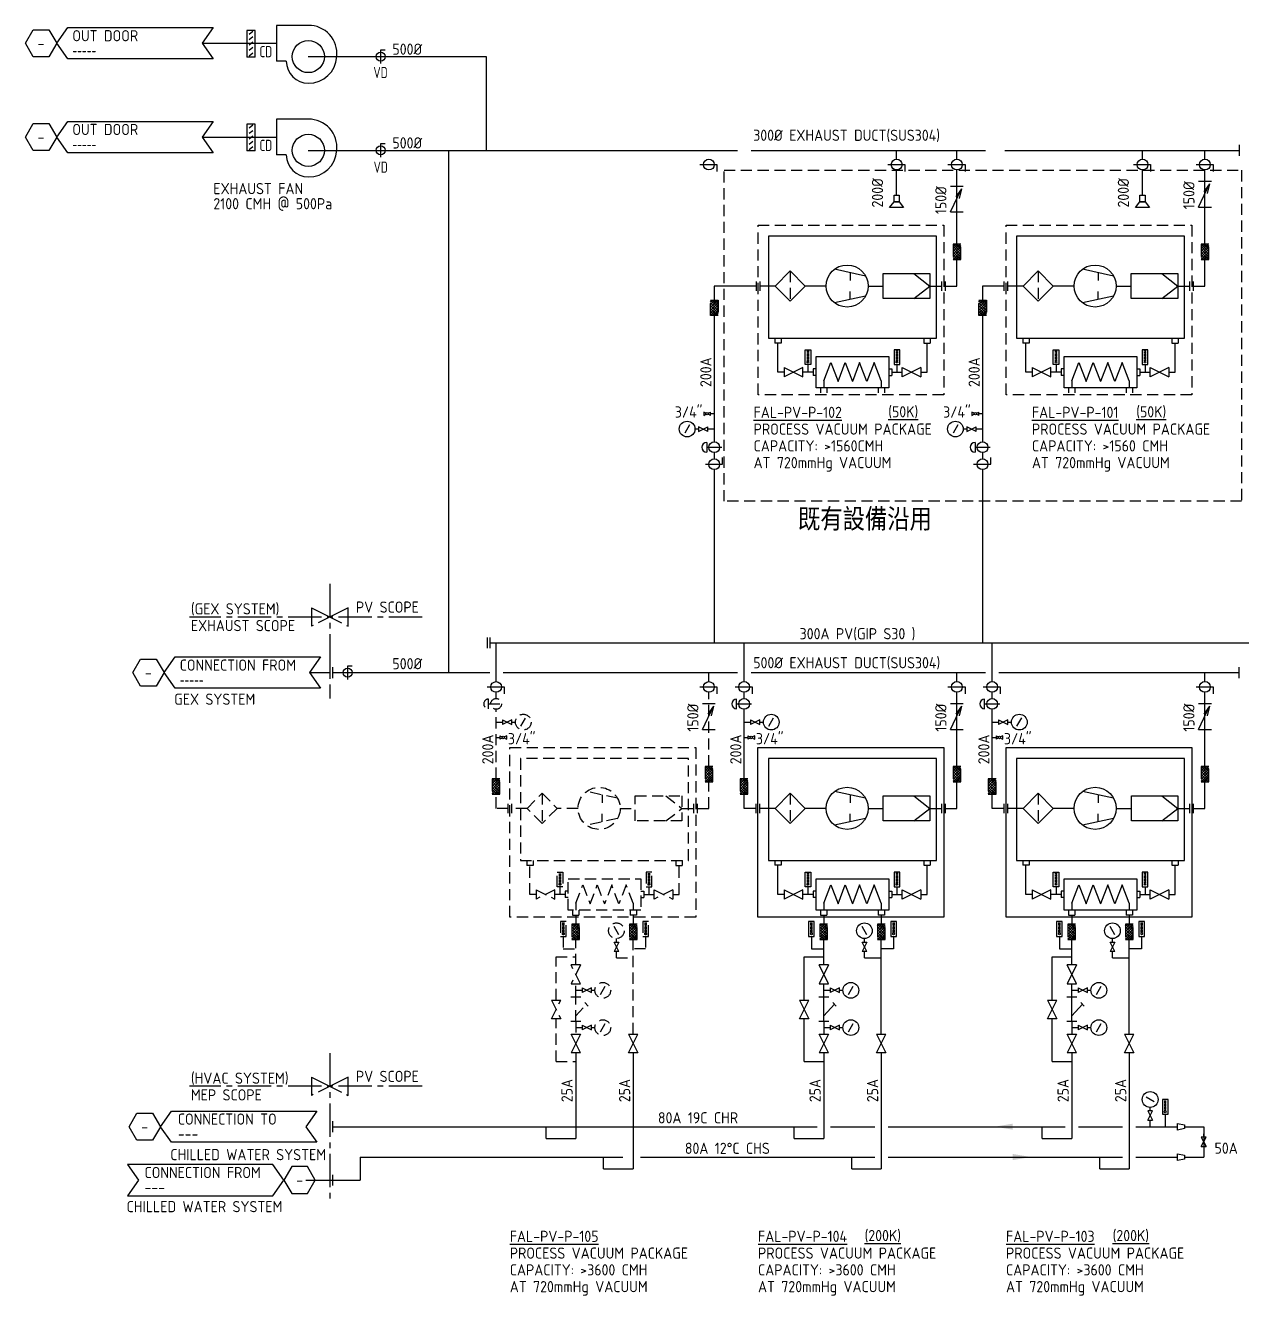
# Model space of a CAD drawing. Header units: millimetres. Extents: x 277 to 691, y 231 to 515.
# Drawn here: x 276.8 to 548.8, y 231.1 to 515.1 of the extents above; entities that cross this region are included whole.
import ezdxf
from ezdxf.enums import TextEntityAlignment as Align

# ---------------------------------------------------------------- set-up
doc = ezdxf.new("R2010")
doc.units = ezdxf.units.MM
doc.header["$LTSCALE"] = 10
for name, pattern in [('CENTER2', [1.125, 0.75, -0.125, 0.125, -0.125]), ('DASHED', [0.75, 0.5, -0.25]), ('HIDDEN', [0.375, 0.25, -0.125])]:
    doc.linetypes.add(name, pattern=pattern)
for name, color, linetype in [('DETL-TXT', 4, 'Continuous'), ('g-ttlb', 4, 'Continuous'), ('M-CEQPM-MAU', 22, 'Continuous'), ('M-HVAC-DAPR', 3, 'Continuous'), ('M-PIPE', 4, 'Continuous'), ('M-VALVE', 2, 'Continuous'), ('U-EQPM', 22, 'Continuous'), ('U-EQPM-TXT', 4, 'Continuous'), ('U-PV-PIPE', 220, 'Continuous'), ('U-PV-TXT', 3, 'Continuous'), ('U-PV-VALVE', 2, 'Continuous')]:
    doc.layers.add(name, color=color, linetype=linetype)
doc.styles.add('AA-TXT', font='isocp.shx', dxfattribs={"bigfont": 'chineset.shx'})

# ---------------------------------------------------------------- blocks, each defined once
blk = doc.blocks.new('MA20D1')
at = {"linetype": 'ByBlock'}
for p, q in [((-0.5, -0.25), (-0.5, 0.25)), ((-0.5, -0.25), (0.5, 0.25)), ((0.5, -0.25), (-0.5, 0.25)), ((0.5, 0.25), (0.5, -0.25))]:
    blk.add_line(p, q, dxfattribs=at)
blk = doc.blocks.new('FL-C')
at = {"linetype": 'DASHED'}
for p, q in [((6.35, 1.59), (0, 1.59)), ((0, -1.58), (3.17, 1.59)), ((0, -0.71), (2.3, 1.59)), ((0, 0.03), (1.56, 1.59)), ((0, 0.75), (0.82, 1.59)), ((0, 1.59), (0, -1.59)), ((2.98, -1.59), (0, 1.39)), ((1.85, -1.59), (0, 0.26)), ((4.19, -1.59), (1.01, 1.59)), ((1.06, -1.59), (4.24, 1.59)), ((5.29, -1.59), (2.11, 1.59)), ((2.16, -1.59), (5.34, 1.59)), ((6.35, -1.58), (3.18, 1.59)), ((3.37, -1.59), (6.35, 1.39)), ((6.35, -0.71), (4.05, 1.59)), ((4.5, -1.59), (6.35, 0.26)), ((6.35, 0.03), (4.79, 1.59)), ((6.35, 0.75), (5.53, 1.59)), ((6.35, -1.59), (6.35, 1.59)), ((0.76, -1.59), (0, -0.82)), ((0, -1.59), (6.35, -1.59)), ((5.59, -1.59), (6.35, -0.82))]:
    blk.add_line(p, q, dxfattribs=at)
blk = doc.blocks.new('*U6')
for p, q in [((-150, 75), (-49, 25)), ((150, 75), (49, 25)), ((-49, -25), (-150, -75)), ((49, -25), (150, -75))]:
    blk.add_line(p, q)
for points in [[(-150, 75), (-150, -75)], [(150, -75), (150, 75)]]:
    blk.add_lwpolyline(points)
blk.add_circle((0, 0), 55)
blk = doc.blocks.new('PV主機')
at = {"layer": 'M-PIPE'}
for p, q in [((-29.78, -54.21), (-29.78, -56.25)), ((-16.91, -54.21), (-16.91, -56.25)), ((-29.78, -65.37), (-29.78, -59.7)), ((-16.91, -80.82), (-16.91, -59.7)), ((-34.16, -63.55), (-29.78, -63.55)), ((-34.16, -73.2), (-34.16, -63.55)), ((-29.78, -72.5), (-29.78, -69.56)), ((-34.16, -86.96), (-34.16, -77.39)), ((-29.78, -77.93), (-29.78, -80.82)), ((-29.78, -85.01), (-29.78, -104.13)), ((-16.91, -85.01), (-16.91, -110.92)), ((-34.16, -86.96), (-29.78, -86.96)), ((-36.4, -104.13), (-36.4, -101.52)), ((-36.4, -104.13), (-29.78, -104.13)), ((-23.52, -110.92), (-23.52, -108.31)), ((-23.52, -110.92), (-16.91, -110.92))]:
    blk.add_line(p, q, dxfattribs=at)
blk.add_lwpolyline([(-44.48, -54.64), (-44.48, -16.77), (-2.94, -16.77), (-2.94, -54.64)], close=True, dxfattribs=at)
at = {"layer": 'M-VALVE'}
for p, q in [((-47.58, -11.06), (-46.14, -11.06)), ((-44.04, -11.06), (-43.27, -11.06)), ((-42.04, -11.98), (-40.98, -10.14)), ((-33.18, -55.67), (-33.18, -58.98)), ((-31.91, -55.67), (-33.18, -55.67)), ((-32.29, -56.01), (-32.8, -56.01)), ((-32.29, -56.35), (-32.8, -56.35)), ((-32.29, -56.69), (-32.8, -56.69)), ((-32.54, -55.94), (-32.54, -58.2)), ((-31.91, -58.98), (-31.91, -55.67)), ((-20.15, -58.63), (-21.21, -56.79)), ((-14.79, -55.67), (-14.79, -58.98)), ((-13.52, -55.67), (-14.79, -55.67)), ((-13.9, -56.01), (-14.41, -56.01)), ((-13.9, -56.35), (-14.41, -56.35)), ((-13.9, -56.69), (-14.41, -56.69)), ((-14.15, -55.94), (-14.15, -58.2)), ((-13.52, -58.98), (-13.52, -55.67)), ((-33.18, -58.98), (-31.91, -58.98)), ((-32.29, -57.03), (-32.8, -57.03)), ((-32.29, -57.37), (-32.8, -57.37)), ((-32.29, -57.37), (-32.8, -57.37)), ((-32.29, -57.71), (-32.8, -57.71)), ((-32.29, -58.05), (-32.8, -58.05)), ((-32.54, -58.98), (-32.54, -61.74)), ((-20.68, -60.24), (-20.68, -59.47)), ((-14.79, -58.98), (-13.52, -58.98)), ((-13.9, -57.03), (-14.41, -57.03)), ((-13.9, -57.37), (-14.41, -57.37)), ((-13.9, -57.37), (-14.41, -57.37)), ((-13.9, -57.71), (-14.41, -57.71)), ((-13.9, -58.05), (-14.41, -58.05)), ((-14.15, -58.98), (-14.15, -61.74)), ((-32.54, -61.74), (-29.78, -61.74)), ((-20.68, -63.78), (-20.68, -62.34)), ((-14.15, -61.74), (-16.91, -61.74)), ((-20.68, -63.78), (-16.91, -63.78)), ((-24.25, -71.95), (-23.19, -70.11)), ((-35.2, -77.39), (-33.11, -73.2)), ((-35.2, -73.2), (-33.11, -77.39)), ((-35.2, -73.2), (-33.11, -73.2)), ((-29.78, -71.03), (-28.34, -71.03)), ((-26.25, -71.03), (-25.48, -71.03)), ((-33.11, -77.39), (-35.2, -77.39)), ((-29.78, -79.37), (-28.34, -79.37)), ((-26.25, -79.37), (-25.48, -79.37)), ((-24.25, -80.29), (-23.19, -78.46)), ((-17.96, -80.82), (-15.86, -80.82)), ((-17.96, -80.82), (-15.86, -85.01)), ((-17.96, -85.01), (-15.86, -80.82)), ((-15.86, -85.01), (-17.96, -85.01))]:
    blk.add_line(p, q, dxfattribs=at)
at = {"layer": 'M-VALVE', "linetype": 'ByBlock'}
for p, q in [((-28.74, -65.37), (-30.83, -65.37)), ((-28.74, -69.56), (-30.83, -65.37)), ((-28.74, -65.37), (-30.83, -69.56)), ((-30.83, -69.56), (-28.74, -69.56)), ((-30.9, -72.5), (-28.67, -72.5)), ((-29.78, -77.93), (-29.78, -72.5)), ((-27.75, -73.77), (-27.01, -74.56)), ((-29.78, -76.76), (-27.38, -74.16)), ((-30.9, -77.93), (-28.67, -77.93)), ((-30.83, -80.82), (-28.74, -80.82)), ((-28.74, -80.82), (-30.83, -85.01)), ((-28.74, -85.01), (-30.83, -80.82)), ((-28.74, -85.01), (-30.83, -85.01))]:
    blk.add_line(p, q, dxfattribs=at)
at = {"layer": 'M-VALVE'}
for centre, radius in [((-41.51, -11.06), 1.76), ((-20.68, -57.71), 1.76), ((-32.54, -58.41), 0.203), ((-14.15, -58.41), 0.203), ((-23.72, -71.03), 1.76), ((-23.72, -79.37), 1.76)]:
    blk.add_circle(centre, radius, dxfattribs=at)
at = {"layer": 'U-EQPM', "linetype": 'HIDDEN'}
blk.add_line((-37.29, -26.97), (-37.29, -33.72), dxfattribs=at)
at = {"layer": 'U-EQPM'}
for p, q in [((-20.42, -28.1), (-27.35, -26.57)), ((-23.89, -27.33), (-23.89, -29.11)), ((-16.45, -33.16), (-16.45, -27.53)), ((-16.45, -27.53), (-6.03, -27.53)), ((-9.6, -27.53), (-6.03, -30.34)), ((-6.03, -27.53), (-6.03, -33.16)), ((-40.67, -30.34), (-44.08, -30.34)), ((-29.25, -30.34), (-33.91, -30.34)), ((-19.85, -30.34), (-16.45, -30.34)), ((-9.6, -33.16), (-6.03, -30.34)), ((-6.03, -30.34), (-3.34, -30.34)), ((-20.42, -32.59), (-27.35, -34.12)), ((-23.89, -33.36), (-23.89, -31.57)), ((-6.03, -33.16), (-16.45, -33.16)), ((-40.73, -41.98), (-40.73, -43.08)), ((-39.3, -41.98), (-39.3, -43.08)), ((-7.39, -41.98), (-7.39, -43.08)), ((-5.97, -41.98), (-5.97, -43.08)), ((-39.3, -43.08), (-40.73, -43.08)), ((-40.02, -49.6), (-40.02, -43.08)), ((-33.93, -47.91), (-33.93, -44.6)), ((-33.93, -44.6), (-32.66, -44.6)), ((-33.55, -44.94), (-33.04, -44.94)), ((-33.55, -45.28), (-33.04, -45.28)), ((-33.3, -44.88), (-33.3, -47.14)), ((-32.66, -44.6), (-32.66, -47.91)), ((-14.03, -44.6), (-14.03, -47.91)), ((-12.76, -44.6), (-14.03, -44.6)), ((-13.14, -44.94), (-13.65, -44.94)), ((-13.14, -45.28), (-13.65, -45.28)), ((-13.4, -44.88), (-13.4, -47.14)), ((-12.76, -47.91), (-12.76, -44.6)), ((-7.39, -43.08), (-5.97, -43.08)), ((-6.68, -49.6), (-6.68, -43.08)), ((-32.66, -47.91), (-33.93, -47.91)), ((-33.55, -45.62), (-33.04, -45.62)), ((-33.55, -45.97), (-33.04, -45.97)), ((-33.55, -46.3), (-33.04, -46.3)), ((-33.55, -46.3), (-33.04, -46.3)), ((-33.55, -46.64), (-33.04, -46.64)), ((-33.55, -46.98), (-33.04, -46.98)), ((-33.3, -47.91), (-33.3, -49.6)), ((-31.46, -46.08), (-15.24, -46.08)), ((-31.46, -53.11), (-31.46, -46.08)), ((-29.78, -51.55), (-28.18, -47.46)), ((-28.18, -47.46), (-26.57, -51.73)), ((-26.57, -51.73), (-24.96, -47.46)), ((-24.96, -47.46), (-23.35, -51.73)), ((-21.74, -47.46), (-23.35, -51.73)), ((-20.13, -51.73), (-21.74, -47.46)), ((-18.52, -47.46), (-20.13, -51.73)), ((-16.91, -51.55), (-18.52, -47.46)), ((-15.24, -46.08), (-15.24, -53.11)), ((-14.03, -47.91), (-12.76, -47.91)), ((-13.14, -45.62), (-13.65, -45.62)), ((-13.14, -45.97), (-13.65, -45.97)), ((-13.14, -46.3), (-13.65, -46.3)), ((-13.14, -46.3), (-13.65, -46.3)), ((-13.14, -46.64), (-13.65, -46.64)), ((-13.14, -46.98), (-13.65, -46.98)), ((-13.4, -47.91), (-13.4, -49.6)), ((-38.64, -49.6), (-40.02, -49.6)), ((-38.64, -48.55), (-34.45, -50.64)), ((-34.45, -48.55), (-38.64, -50.64)), ((-38.64, -48.55), (-38.64, -50.64)), ((-34.45, -50.64), (-34.45, -48.55)), ((-32.12, -49.6), (-34.45, -49.6)), ((-31.46, -48.88), (-32.12, -48.88)), ((-32.12, -48.88), (-32.12, -50.31)), ((-31.46, -50.31), (-32.12, -50.31)), ((-15.24, -48.88), (-14.57, -48.88)), ((-15.24, -50.31), (-14.57, -50.31)), ((-14.57, -48.88), (-14.57, -50.31)), ((-14.57, -49.6), (-12.24, -49.6)), ((-12.24, -48.55), (-8.05, -50.64)), ((-8.05, -48.55), (-12.24, -50.64)), ((-12.24, -50.64), (-12.24, -48.55)), ((-8.05, -48.55), (-8.05, -50.64)), ((-8.05, -49.6), (-6.68, -49.6)), ((-15.24, -53.11), (-31.46, -53.11)), ((-30.5, -53.11), (-30.5, -54.21)), ((-29.78, -51.55), (-29.78, -53.11)), ((-29.07, -53.11), (-29.07, -54.21)), ((-17.62, -53.11), (-17.62, -54.21)), ((-16.91, -51.55), (-16.91, -53.11)), ((-16.2, -53.11), (-16.2, -54.21)), ((-30.5, -54.21), (-29.07, -54.21)), ((-16.2, -54.21), (-17.62, -54.21))]:
    blk.add_line(p, q, dxfattribs=at)
at = {"layer": 'U-EQPM', "linetype": 'ByBlock'}
for p, q in [((-44.88, -31.39), (-44.88, -29.3)), ((-44.08, -31.39), (-44.08, -29.3)), ((-3.34, -31.39), (-3.34, -29.3)), ((-2.54, -31.39), (-2.54, -29.3))]:
    blk.add_line(p, q, dxfattribs=at)
at = {"layer": 'U-EQPM'}
for points in [[(-4.55, -19.2), (-42.15, -19.2), (-42.15, -41.98), (-4.55, -41.98)], [(-37.29, -33.72), (-40.67, -30.34), (-37.29, -26.97), (-33.91, -30.34)]]:
    blk.add_lwpolyline(points, close=True, dxfattribs=at)
for centre, radius in [((-24.55, -30.34), 4.7), ((-33.3, -47.34), 0.203), ((-13.4, -47.34), 0.203)]:
    blk.add_circle(centre, radius, dxfattribs=at)
at = {"layer": 'U-PV-PIPE'}
for p, q in [((-47.58, -1.99), (-47.58, 6.68)), ((0, -1.99), (0, 0)), ((-47.58, -5.79), (-47.58, -4.39)), ((0, -20.95), (0, -4.39)), ((-47.58, -23.74), (-47.58, -8.19)), ((-47.58, -14.49), (-46.72, -14.49)), ((0, -30.34), (0, -24.4)), ((-47.58, -30.34), (-47.58, -27.19)), ((-44.88, -30.34), (-47.58, -30.34)), ((-2.54, -30.34), (0, -30.34))]:
    blk.add_line(p, q, dxfattribs=at)
at = {"layer": 'U-PV-VALVE'}
for p, q in [((-49.26, -8.07), (-49.26, -5.91)), ((-49.26, -6.99), (-45.9, -6.99))]:
    blk.add_line(p, q, dxfattribs=at)
for points in [[(-49.57, -3.19), (-45.76, -3.19), (-45.76, -4.7)], [(-1.99, -3.19), (1.82, -3.19), (1.82, -4.7)]]:
    blk.add_lwpolyline(points, dxfattribs=at)
for centre in [(-47.58, -3.19), (0, -3.19), (-47.58, -6.99)]:
    blk.add_circle(centre, 1.2, dxfattribs=at)
blk.add_arc((-49.26, -6.99), 1.08, 90, 270, dxfattribs=at)
at = {"layer": 'M-VALVE'}
for name, p, xscale, yscale, zscale, rotation in [('MA20D1', (-45.09, -11.06), -2.095996165631964, 2.095996165632018, 2.095996165632001, 179.9999969406018), ('FL-C', (0, -20.95), 0.5433384959999898, 0.5433384959999898, 0.5433384959999898, 270), ('FL-C', (-47.58, -23.74), 0.5433384959999898, 0.5433384959999898, 0.5433384959999898, 270), ('FL-C', (-29.78, -56.25), 0.5433384959999898, 0.5433384959999898, 0.5433384959999898, 270), ('FL-C', (-16.91, -56.25), 0.5433384959999898, 0.5433384959999898, 0.5433384959999898, 270), ('MA20D1', (-20.68, -61.29), 2.095996165632019, 2.095996165632019, 2.095996165632019, 90.0000030593919), ('MA20D1', (-27.3, -71.03), -2.095996165631964, 2.095996165632018, 2.095996165632001, 179.9999969406018), ('MA20D1', (-27.3, -79.37), -2.095996165631964, 2.095996165632018, 2.095996165632001, 179.9999969406018)]:
    blk.add_blockref(name, p, dxfattribs=dict(at, xscale=xscale, yscale=yscale, zscale=zscale, rotation=rotation))
at = {"layer": 'U-PV-VALVE', "xscale": 0.005, "yscale": 0.005, "zscale": 0.005}
blk.add_blockref('*U6', (-45.97, -14.49), dxfattribs=at)
at = {"layer": 'U-PV-TXT', "style": 'AA-TXT'}
for s, p in [('200A', (-48.2, -20.48)), ('25A', (-30.47, -96.05)), ('25A', (-17.6, -96.05))]:
    blk.add_text(s, height=2.5, rotation=90, dxfattribs=at).set_placement(p)
blk.add_text('3/4"', height=2.5, dxfattribs=at).set_placement((-41.85, -14.77), align=Align.MIDDLE_CENTER)
blk = doc.blocks.new('*U5')
for p, q in [((0, 154), (0, -154)), ((0, -154), (-101, -154))]:
    blk.add_line(p, q)
blk.add_circle((0, 0), 100)

msp = doc.modelspace()

# ---------------------------------------------------------------- linework, layer by layer
at = {"color": 1, "linetype": 'HIDDEN'}
for points in [[(433.06, 482.7), (548.79, 482.7), (548.79, 408.69), (433.06, 408.69)], [(440.66, 432.51), (440.66, 470.39), (482.19, 470.39), (482.19, 432.51)], [(496.12, 432.51), (496.12, 470.39), (537.66, 470.39), (537.66, 432.51)]]:
    msp.add_lwpolyline(points, close=True, dxfattribs=at)
at = {"layer": 'DETL-TXT'}
for points in [[(283.82, 511.09), (282.07, 508.06), (278.57, 508.06), (276.82, 511.09), (278.57, 514.12), (282.07, 514.12)], [(283.82, 490.13), (282.07, 487.1), (278.57, 487.1), (276.82, 490.13), (278.57, 493.16), (282.07, 493.16)], [(307.83, 370.36), (306.08, 367.33), (302.58, 367.33), (300.83, 370.36), (302.58, 373.39), (306.08, 373.39)], [(307, 268.84), (305.25, 265.81), (301.75, 265.81), (300, 268.84), (301.75, 271.87), (305.25, 271.87)], [(334.64, 256.9), (336.39, 253.87), (339.89, 253.87), (341.64, 256.9), (339.89, 259.93), (336.39, 259.93)]]:
    msp.add_lwpolyline(points, close=True, dxfattribs=at)
for points in [[(283.82, 511.09), (286.32, 514.59), (318.82, 514.59), (316.32, 511.09), (318.82, 507.59), (286.32, 507.59), (283.82, 511.09)], [(283.82, 490.13), (286.32, 493.63), (318.82, 493.63), (316.32, 490.13), (318.82, 486.63), (286.32, 486.63), (283.82, 490.13)], [(307.83, 370.36), (310.33, 373.86), (342.83, 373.86), (340.33, 370.36), (342.83, 366.86), (310.33, 366.86), (307.83, 370.36)], [(307, 268.84), (309.5, 272.34), (342, 272.34), (339.5, 268.84), (342, 265.34), (309.5, 265.34), (307, 268.84)], [(334.64, 256.9), (332.14, 260.4), (299.64, 260.4), (302.14, 256.9), (299.64, 253.4), (332.14, 253.4), (334.64, 256.9)]]:
    msp.add_lwpolyline(points, dxfattribs=at)
at = {"layer": 'g-ttlb', "linetype": 'CENTER2'}
for p, q in [((344.9, 390.24), (344.9, 364.58)), ((349, 384.84), (340.8, 380.74)), ((340.8, 384.84), (349, 380.74)), ((349, 380.74), (349, 384.84)), ((365.56, 382.79), (313.51, 382.79)), ((344.9, 285.3), (344.9, 252.63)), ((349, 279.91), (340.8, 275.81)), ((340.8, 279.91), (349, 275.81)), ((349, 275.81), (349, 279.91)), ((365.56, 277.86), (313.51, 277.86))]:
    msp.add_line(p, q, dxfattribs=at)
at = {"layer": 'g-ttlb'}
for p, q in [((340.8, 384.84), (340.8, 380.74)), ((340.8, 279.91), (340.8, 275.81))]:
    msp.add_line(p, q, dxfattribs=at)
at = {"layer": 'M-CEQPM-MAU', "ltscale": 0.1}
for p, q in [((332.99, 515.09), (332.99, 507.09)), ((340.09, 515.09), (332.99, 515.09)), ((335.17, 507.09), (332.99, 507.09)), ((332.99, 494.13), (332.99, 486.13)), ((340.09, 494.13), (332.99, 494.13)), ((335.17, 486.13), (332.99, 486.13))]:
    msp.add_line(p, q, dxfattribs=at)
for centre in [(340.09, 508.11), (340.09, 487.15)]:
    msp.add_circle(centre, 3.59, dxfattribs=at)
for centre, radius, start, end in [((340.2, 508.8), 6.29, 353.7563, 90.9586), ((340.09, 507.09), 4.92, 180, 270), ((340.19, 508.43), 6.27, 269.0709, 357.1108), ((340.2, 487.84), 6.29, 353.7563, 90.9586), ((340.09, 486.13), 4.92, 180, 270), ((340.19, 487.47), 6.27, 269.0709, 357.1108)]:
    msp.add_arc(centre, radius, start, end, dxfattribs=at)
at = {"layer": 'M-HVAC-DAPR'}
for p, q in [((328.17, 513.97), (326.37, 513.97)), ((326.37, 513.97), (326.37, 507.97)), ((327.67, 513.71), (326.87, 513.04)), ((327.67, 512.51), (326.87, 511.84)), ((327.67, 511.31), (326.87, 510.64)), ((328.17, 507.97), (328.17, 513.97)), ((327.67, 510.11), (326.87, 509.44)), ((327.67, 508.91), (326.87, 508.24)), ((328.17, 507.97), (326.37, 507.97)), ((328.17, 493.01), (326.37, 493.01)), ((326.37, 493.01), (326.37, 487.01)), ((327.67, 492.75), (326.87, 492.08)), ((327.67, 491.55), (326.87, 490.88)), ((328.17, 487.01), (328.17, 493.01)), ((327.67, 490.35), (326.87, 489.68)), ((327.67, 489.15), (326.87, 488.48)), ((328.17, 487.01), (326.37, 487.01)), ((327.67, 487.95), (326.87, 487.28))]:
    msp.add_line(p, q, dxfattribs=at)
at = {"layer": 'M-HVAC-DAPR', "const_width": 0.1}
for points in [[(327.22, 513.37, 1), (327.32, 513.37, 1)], [(327.22, 512.17, 1), (327.32, 512.17, 1)], [(327.22, 510.97, 1), (327.32, 510.97, 1)], [(327.22, 509.77, 1), (327.32, 509.77, 1)], [(327.22, 508.57, 1), (327.32, 508.57, 1)], [(327.22, 492.41, 1), (327.32, 492.41, 1)], [(327.22, 491.21, 1), (327.32, 491.21, 1)], [(327.22, 490.01, 1), (327.32, 490.01, 1)], [(327.22, 488.81, 1), (327.32, 488.81, 1)], [(327.22, 487.61, 1), (327.32, 487.61, 1)]]:
    msp.add_lwpolyline(points, format="xyb", close=True, dxfattribs=at)
at = {"layer": 'M-PIPE', "color": 252, "linetype": 'HIDDEN'}
for p, q in [((399.88, 316.14), (399.88, 314.11)), ((412.76, 316.14), (412.76, 314.11)), ((399.88, 304.99), (399.88, 310.66)), ((412.76, 289.54), (412.76, 310.66)), ((395.51, 306.81), (399.88, 306.81)), ((395.51, 297.16), (395.51, 306.81)), ((400.93, 300.8), (398.84, 304.99)), ((400.93, 304.99), (398.84, 300.8)), ((398.84, 300.8), (400.93, 300.8)), ((399.88, 297.85), (399.88, 300.8)), ((399.88, 299.33), (401.32, 299.33)), ((403.42, 299.33), (404.19, 299.33)), ((405.42, 298.41), (406.48, 300.24)), ((394.46, 292.97), (396.56, 297.16)), ((394.46, 297.16), (396.56, 292.97)), ((394.46, 297.16), (396.56, 297.16)), ((398.77, 297.85), (401, 297.85)), ((399.88, 292.42), (399.88, 297.85)), ((399.88, 293.6), (402.29, 296.19)), ((401.92, 296.59), (402.65, 295.8)), ((396.56, 292.97), (394.46, 292.97)), ((395.51, 283.4), (395.51, 292.97)), ((398.77, 292.42), (401, 292.42)), ((399.88, 292.42), (399.88, 289.54)), ((399.88, 290.98), (401.32, 290.98)), ((403.42, 290.98), (404.19, 290.98)), ((405.42, 290.06), (406.48, 291.9)), ((395.51, 283.4), (399.88, 283.4))]:
    msp.add_line(p, q, dxfattribs=at)
at = {"layer": 'M-PIPE'}
for p, q in [((399.88, 285.35), (399.88, 266.23)), ((412.76, 285.35), (412.76, 259.44)), ((345.5, 268.84), (453.9, 268.84)), ((393.27, 266.23), (393.27, 268.84)), ((456.9, 268.84), (466.77, 268.84)), ((469.77, 268.84), (509.31, 268.84)), ((512.31, 268.84), (522.18, 268.84)), ((525.18, 268.84), (534.46, 268.84)), ((536.05, 268.84), (540.32, 268.84)), ((540.32, 268.84), (540.32, 262.05)), ((393.27, 266.23), (399.88, 266.23)), ((351.67, 262.05), (351.67, 256.9)), ((351.67, 262.05), (410.44, 262.05)), ((406.14, 259.44), (406.14, 262.05)), ((414.36, 262.05), (466.77, 262.05)), ((469.77, 262.05), (522.18, 262.05)), ((525.18, 262.05), (534.46, 262.05)), ((536.05, 262.05), (540.32, 262.05)), ((406.14, 259.44), (412.76, 259.44)), ((339.5, 256.9), (351.67, 256.9))]:
    msp.add_line(p, q, dxfattribs=at)
at = {"layer": 'M-PIPE', "color": 252, "linetype": 'HIDDEN'}
msp.add_lwpolyline([(385.19, 315.72), (385.19, 353.59), (426.73, 353.59), (426.73, 315.72)], close=True, dxfattribs=at)
for centre in [(405.95, 299.33), (405.95, 290.98)]:
    msp.add_circle(centre, 1.76, dxfattribs=at)
at = {"layer": 'M-VALVE'}
for p, q in [((425.33, 425.75), (424.27, 423.91)), ((427.33, 424.83), (426.56, 424.83)), ((430.87, 424.83), (429.43, 424.83)), ((485.33, 425.75), (484.27, 423.91)), ((487.33, 424.83), (486.56, 424.83)), ((490.87, 424.83), (489.43, 424.83)), ((411.71, 289.54), (413.8, 289.54)), ((411.71, 289.54), (413.8, 285.35)), ((411.71, 285.35), (413.8, 289.54)), ((413.8, 285.35), (411.71, 285.35)), ((529.27, 274.38), (527.43, 275.43)), ((528.35, 272.38), (528.35, 273.15)), ((531.08, 274.91), (531.08, 271.6)), ((532.35, 274.91), (531.08, 274.91)), ((531.97, 274.57), (531.46, 274.57)), ((531.97, 274.23), (531.46, 274.23)), ((531.97, 273.89), (531.46, 273.89)), ((531.97, 273.55), (531.46, 273.55)), ((531.97, 273.21), (531.46, 273.21)), ((531.97, 273.21), (531.46, 273.21)), ((531.97, 272.87), (531.46, 272.87)), ((531.72, 274.63), (531.72, 272.37)), ((532.35, 271.6), (532.35, 274.91)), ((528.35, 268.84), (528.35, 270.28)), ((531.08, 271.6), (532.35, 271.6)), ((531.97, 272.53), (531.46, 272.53)), ((531.72, 271.6), (531.72, 268.84)), ((540.32, 266.49), (540.32, 267.26))]:
    msp.add_line(p, q, dxfattribs=at)
at = {"layer": 'M-VALVE', "color": 252, "linetype": 'HIDDEN'}
for p, q in [((382.09, 359.3), (383.53, 359.3)), ((385.63, 359.3), (386.4, 359.3)), ((387.63, 358.38), (388.69, 360.21)), ((396.49, 314.69), (396.49, 311.38)), ((397.76, 314.69), (396.49, 314.69)), ((397.38, 314.35), (396.87, 314.35)), ((397.38, 314.01), (396.87, 314.01)), ((397.38, 313.67), (396.87, 313.67)), ((397.38, 313.33), (396.87, 313.33)), ((397.38, 312.99), (396.87, 312.99)), ((397.38, 312.99), (396.87, 312.99)), ((397.38, 312.65), (396.87, 312.65)), ((397.12, 314.41), (397.12, 312.15)), ((397.76, 311.38), (397.76, 314.69)), ((409.52, 311.73), (408.46, 313.57)), ((414.88, 314.69), (414.88, 311.38)), ((416.15, 314.69), (414.88, 314.69)), ((415.77, 314.35), (415.26, 314.35)), ((415.77, 314.01), (415.26, 314.01)), ((415.77, 313.67), (415.26, 313.67)), ((415.77, 313.33), (415.26, 313.33)), ((415.77, 312.99), (415.26, 312.99)), ((415.77, 312.99), (415.26, 312.99)), ((415.77, 312.65), (415.26, 312.65)), ((415.52, 314.41), (415.52, 312.15)), ((416.15, 311.38), (416.15, 314.69)), ((396.49, 311.38), (397.76, 311.38)), ((397.38, 312.31), (396.87, 312.31)), ((397.12, 311.38), (397.12, 308.62)), ((408.99, 310.12), (408.99, 310.89)), ((414.88, 311.38), (416.15, 311.38)), ((415.77, 312.31), (415.26, 312.31)), ((415.52, 311.38), (415.52, 308.62)), ((397.12, 308.62), (399.88, 308.62)), ((408.99, 306.58), (408.99, 308.02)), ((415.52, 308.62), (412.76, 308.62)), ((400.93, 304.99), (398.84, 304.99)), ((408.99, 306.58), (412.76, 306.58))]:
    msp.add_line(p, q, dxfattribs=at)
at = {"layer": 'M-VALVE', "linetype": 'ByBlock'}
for p, q in [((398.84, 289.54), (400.93, 289.54)), ((400.93, 289.54), (398.84, 285.35)), ((400.93, 285.35), (398.84, 289.54)), ((400.93, 285.35), (398.84, 285.35))]:
    msp.add_line(p, q, dxfattribs=at)
at = {"layer": 'M-VALVE'}
for points in [[(534.46, 269.58), (536.05, 269.26), (536.05, 268.41), (534.46, 268.06)], [(534.46, 262.79), (536.05, 262.46), (536.05, 261.61), (534.46, 261.27)]]:
    msp.add_lwpolyline(points, close=True, dxfattribs=at)
for centre, radius in [((424.8, 424.83), 1.76), ((484.8, 424.83), 1.76), ((528.35, 274.91), 1.76), ((531.72, 272.17), 0.203)]:
    msp.add_circle(centre, radius, dxfattribs=at)
at = {"layer": 'M-VALVE', "color": 252, "linetype": 'HIDDEN'}
for centre, radius in [((388.16, 359.3), 1.76), ((408.99, 312.65), 1.76), ((397.12, 311.95), 0.203), ((415.52, 311.95), 0.203)]:
    msp.add_circle(centre, radius, dxfattribs=at)
at = {"layer": 'U-EQPM', "linetype": 'HIDDEN'}
for p, q in [((447.84, 460.19), (447.84, 453.43)), ((503.3, 460.19), (503.3, 453.43))]:
    msp.add_line(p, q, dxfattribs=at)
at = {"layer": 'U-EQPM'}
for p, q in [((464.71, 459.05), (457.78, 460.59)), ((520.17, 459.05), (513.25, 460.59)), ((461.25, 459.82), (461.25, 458.04)), ((468.68, 453.99), (468.68, 459.62)), ((468.68, 459.62), (479.11, 459.62)), ((475.54, 459.62), (479.11, 456.81)), ((479.11, 459.62), (479.11, 453.99)), ((516.71, 459.82), (516.71, 458.04)), ((524.14, 453.99), (524.14, 459.62)), ((524.14, 459.62), (534.57, 459.62)), ((531, 459.62), (534.57, 456.81)), ((534.57, 459.62), (534.57, 453.99)), ((444.46, 456.81), (441.06, 456.81)), ((455.88, 456.81), (451.22, 456.81)), ((464.71, 454.56), (457.78, 453.03)), ((461.25, 453.8), (461.25, 455.58)), ((465.28, 456.81), (468.68, 456.81)), ((475.54, 453.99), (479.11, 456.81)), ((479.11, 456.81), (481.79, 456.81)), ((499.93, 456.81), (496.52, 456.81)), ((511.34, 456.81), (506.68, 456.81)), ((520.17, 454.56), (513.25, 453.03)), ((516.71, 453.8), (516.71, 455.58)), ((520.75, 456.81), (524.14, 456.81)), ((531, 453.99), (534.57, 456.81)), ((534.57, 456.81), (537.26, 456.81)), ((479.11, 453.99), (468.68, 453.99)), ((534.57, 453.99), (524.14, 453.99)), ((444.41, 445.17), (444.41, 444.07)), ((445.83, 444.07), (444.41, 444.07)), ((445.12, 437.56), (445.12, 444.07)), ((445.83, 445.17), (445.83, 444.07)), ((477.74, 445.17), (477.74, 444.07)), ((477.74, 444.07), (479.16, 444.07)), ((478.45, 437.56), (478.45, 444.07)), ((479.16, 445.17), (479.16, 444.07)), ((499.87, 445.17), (499.87, 444.07)), ((501.29, 444.07), (499.87, 444.07)), ((500.58, 437.56), (500.58, 444.07)), ((501.29, 445.17), (501.29, 444.07)), ((533.2, 445.17), (533.2, 444.07)), ((533.2, 444.07), (534.63, 444.07)), ((533.92, 437.56), (533.92, 444.07)), ((534.63, 445.17), (534.63, 444.07)), ((451.2, 439.24), (451.2, 442.55)), ((451.2, 442.55), (452.47, 442.55)), ((451.58, 442.21), (452.09, 442.21)), ((451.58, 441.87), (452.09, 441.87)), ((451.58, 441.53), (452.09, 441.53)), ((451.58, 441.19), (452.09, 441.19)), ((451.58, 440.85), (452.09, 440.85)), ((451.58, 440.85), (452.09, 440.85)), ((451.58, 440.51), (452.09, 440.51)), ((451.83, 442.27), (451.83, 440.01)), ((452.47, 442.55), (452.47, 439.24)), ((453.67, 441.07), (469.9, 441.07)), ((453.67, 434.04), (453.67, 441.07)), ((469.9, 441.07), (469.9, 434.04)), ((471.1, 442.55), (471.1, 439.24)), ((472.37, 442.55), (471.1, 442.55)), ((471.99, 442.21), (471.48, 442.21)), ((471.99, 441.87), (471.48, 441.87)), ((471.99, 441.53), (471.48, 441.53)), ((471.99, 441.19), (471.48, 441.19)), ((471.99, 440.85), (471.48, 440.85)), ((471.99, 440.85), (471.48, 440.85)), ((471.99, 440.51), (471.48, 440.51)), ((471.73, 442.27), (471.73, 440.01)), ((472.37, 439.24), (472.37, 442.55)), ((506.66, 439.24), (506.66, 442.55)), ((506.66, 442.55), (507.93, 442.55)), ((507.04, 442.21), (507.55, 442.21)), ((507.04, 441.87), (507.55, 441.87)), ((507.04, 441.53), (507.55, 441.53)), ((507.04, 441.19), (507.55, 441.19)), ((507.04, 440.85), (507.55, 440.85)), ((507.04, 440.85), (507.55, 440.85)), ((507.04, 440.51), (507.55, 440.51)), ((507.3, 442.27), (507.3, 440.01)), ((507.93, 442.55), (507.93, 439.24)), ((509.14, 441.07), (525.36, 441.07)), ((509.14, 434.04), (509.14, 441.07)), ((525.36, 441.07), (525.36, 434.04)), ((526.56, 442.55), (526.56, 439.24)), ((527.83, 442.55), (526.56, 442.55)), ((527.45, 442.21), (526.94, 442.21)), ((527.45, 441.87), (526.94, 441.87)), ((527.45, 441.53), (526.94, 441.53)), ((527.45, 441.19), (526.94, 441.19)), ((527.45, 440.85), (526.94, 440.85)), ((527.45, 440.85), (526.94, 440.85)), ((527.45, 440.51), (526.94, 440.51)), ((527.2, 442.27), (527.2, 440.01)), ((527.83, 439.24), (527.83, 442.55)), ((446.49, 437.56), (445.12, 437.56)), ((446.49, 438.6), (450.68, 436.51)), ((450.68, 438.6), (446.49, 436.51)), ((446.49, 438.6), (446.49, 436.51)), ((450.68, 436.51), (450.68, 438.6)), ((453.01, 437.56), (450.68, 437.56)), ((452.47, 439.24), (451.2, 439.24)), ((451.58, 440.17), (452.09, 440.17)), ((451.83, 439.24), (451.83, 437.56)), ((453.67, 438.27), (453.01, 438.27)), ((453.01, 438.27), (453.01, 436.84)), ((455.35, 435.6), (456.96, 439.69)), ((456.96, 439.69), (458.57, 435.43)), ((458.57, 435.43), (460.18, 439.69)), ((460.18, 439.69), (461.78, 435.43)), ((463.39, 439.69), (461.78, 435.43)), ((465, 435.43), (463.39, 439.69)), ((466.61, 439.69), (465, 435.43)), ((468.22, 435.6), (466.61, 439.69)), ((469.9, 438.27), (470.56, 438.27)), ((470.56, 438.27), (470.56, 436.84)), ((470.56, 437.56), (472.89, 437.56)), ((471.1, 439.24), (472.37, 439.24)), ((471.99, 440.17), (471.48, 440.17)), ((471.73, 439.24), (471.73, 437.56)), ((472.89, 438.6), (477.08, 436.51)), ((477.08, 438.6), (472.89, 436.51)), ((472.89, 436.51), (472.89, 438.6)), ((477.08, 438.6), (477.08, 436.51)), ((477.08, 437.56), (478.45, 437.56)), ((501.95, 437.56), (500.58, 437.56)), ((501.95, 438.6), (506.15, 436.51)), ((506.15, 438.6), (501.95, 436.51)), ((501.95, 438.6), (501.95, 436.51)), ((506.15, 436.51), (506.15, 438.6)), ((508.47, 437.56), (506.15, 437.56)), ((507.93, 439.24), (506.66, 439.24)), ((507.04, 440.17), (507.55, 440.17)), ((507.3, 439.24), (507.3, 437.56)), ((509.14, 438.27), (508.47, 438.27)), ((508.47, 438.27), (508.47, 436.84)), ((510.81, 435.6), (512.42, 439.69)), ((512.42, 439.69), (514.03, 435.43)), ((514.03, 435.43), (515.64, 439.69)), ((515.64, 439.69), (517.25, 435.43)), ((518.86, 439.69), (517.25, 435.43)), ((520.47, 435.43), (518.86, 439.69)), ((522.08, 439.69), (520.47, 435.43)), ((523.68, 435.6), (522.08, 439.69)), ((525.36, 438.27), (526.02, 438.27)), ((526.02, 438.27), (526.02, 436.84)), ((526.02, 437.56), (528.35, 437.56)), ((526.56, 439.24), (527.83, 439.24)), ((527.45, 440.17), (526.94, 440.17)), ((527.2, 439.24), (527.2, 437.56)), ((528.35, 438.6), (532.54, 436.51)), ((532.54, 438.6), (528.35, 436.51)), ((528.35, 436.51), (528.35, 438.6)), ((532.54, 438.6), (532.54, 436.51)), ((532.54, 437.56), (533.92, 437.56)), ((453.67, 436.84), (453.01, 436.84)), ((455.35, 435.6), (455.35, 434.04)), ((468.22, 435.6), (468.22, 434.04)), ((469.9, 436.84), (470.56, 436.84)), ((509.14, 436.84), (508.47, 436.84)), ((510.81, 435.6), (510.81, 434.04)), ((523.68, 435.6), (523.68, 434.04)), ((525.36, 436.84), (526.02, 436.84)), ((469.9, 434.04), (453.67, 434.04)), ((454.64, 434.04), (454.64, 432.94)), ((456.06, 434.04), (456.06, 432.94)), ((467.51, 434.04), (467.51, 432.94)), ((468.93, 434.04), (468.93, 432.94)), ((525.36, 434.04), (509.14, 434.04)), ((510.1, 434.04), (510.1, 432.94)), ((511.52, 434.04), (511.52, 432.94)), ((522.97, 434.04), (522.97, 432.94)), ((524.4, 434.04), (524.4, 432.94))]:
    msp.add_line(p, q, dxfattribs=at)
at = {"layer": 'U-EQPM', "linetype": 'ByBlock'}
for p, q in [((440.26, 457.86), (440.26, 455.76)), ((441.06, 457.86), (441.06, 455.76)), ((481.79, 455.76), (481.79, 457.86)), ((482.59, 455.76), (482.59, 457.86)), ((495.72, 455.76), (495.72, 457.86)), ((496.52, 455.76), (496.52, 457.86)), ((537.26, 455.76), (537.26, 457.86)), ((538.06, 455.76), (538.06, 457.86))]:
    msp.add_line(p, q, dxfattribs=at)
at = {"layer": 'U-EQPM', "color": 252, "linetype": 'HIDDEN'}
for p, q in [((409.25, 342.26), (402.32, 343.79)), ((384.79, 338.97), (384.79, 341.06)), ((385.59, 338.97), (385.59, 341.06)), ((392.38, 343.39), (392.38, 336.64)), ((405.78, 343.03), (405.78, 341.24)), ((413.21, 337.2), (413.21, 342.83)), ((413.21, 342.83), (423.64, 342.83)), ((420.07, 342.83), (423.64, 340.01)), ((423.64, 342.83), (423.64, 337.2)), ((426.33, 338.97), (426.33, 341.06)), ((427.13, 338.97), (427.13, 341.06)), ((389, 340.01), (385.59, 340.01)), ((400.42, 340.01), (395.75, 340.01)), ((405.78, 337), (405.78, 338.78)), ((409.82, 340.01), (413.21, 340.01)), ((420.07, 337.2), (423.64, 340.01)), ((423.64, 340.01), (426.33, 340.01)), ((409.25, 337.77), (402.32, 336.24)), ((423.64, 337.2), (413.21, 337.2)), ((388.94, 328.38), (388.94, 327.27)), ((390.37, 327.27), (388.94, 327.27)), ((389.65, 320.76), (389.65, 327.27)), ((390.37, 328.38), (390.37, 327.27)), ((422.27, 328.38), (422.27, 327.27)), ((422.27, 327.27), (423.7, 327.27)), ((422.99, 320.76), (422.99, 327.27)), ((423.7, 328.38), (423.7, 327.27)), ((395.73, 322.44), (395.73, 325.75)), ((395.73, 325.75), (397.01, 325.75)), ((396.12, 325.41), (396.63, 325.41)), ((396.12, 325.07), (396.63, 325.07)), ((396.12, 324.74), (396.63, 324.74)), ((396.12, 324.39), (396.63, 324.39)), ((396.12, 324.05), (396.63, 324.05)), ((396.12, 324.05), (396.63, 324.05)), ((396.37, 325.48), (396.37, 323.22)), ((397.01, 325.75), (397.01, 322.44)), ((398.21, 324.28), (414.43, 324.28)), ((398.21, 317.25), (398.21, 324.28)), ((414.43, 324.28), (414.43, 317.25)), ((415.63, 325.75), (415.63, 322.44)), ((416.91, 325.75), (415.63, 325.75)), ((416.52, 325.41), (416.02, 325.41)), ((416.52, 325.07), (416.02, 325.07)), ((416.52, 324.74), (416.02, 324.74)), ((416.52, 324.39), (416.02, 324.39)), ((416.52, 324.05), (416.02, 324.05)), ((416.52, 324.05), (416.02, 324.05)), ((416.27, 325.48), (416.27, 323.22)), ((416.91, 322.44), (416.91, 325.75)), ((391.02, 321.81), (395.22, 319.71)), ((395.22, 321.81), (391.02, 319.71)), ((391.02, 321.81), (391.02, 319.71)), ((395.22, 319.71), (395.22, 321.81)), ((397.01, 322.44), (395.73, 322.44)), ((396.12, 323.71), (396.63, 323.71)), ((396.12, 323.37), (396.63, 323.37)), ((396.37, 322.44), (396.37, 320.76)), ((398.21, 321.47), (397.55, 321.47)), ((397.55, 321.47), (397.55, 320.05)), ((399.88, 318.81), (401.49, 322.89)), ((401.49, 322.89), (403.1, 318.63)), ((403.1, 318.63), (404.71, 322.89)), ((404.71, 322.89), (406.32, 318.63)), ((407.93, 322.89), (406.32, 318.63)), ((409.54, 318.63), (407.93, 322.89)), ((411.15, 322.89), (409.54, 318.63)), ((412.76, 318.81), (411.15, 322.89)), ((414.43, 321.47), (415.09, 321.47)), ((415.09, 321.47), (415.09, 320.05)), ((415.63, 322.44), (416.91, 322.44)), ((416.52, 323.71), (416.02, 323.71)), ((416.52, 323.37), (416.02, 323.37)), ((416.27, 322.44), (416.27, 320.76)), ((417.42, 321.81), (421.62, 319.71)), ((421.62, 321.81), (417.42, 319.71)), ((417.42, 319.71), (417.42, 321.81)), ((421.62, 321.81), (421.62, 319.71)), ((391.02, 320.76), (389.65, 320.76)), ((397.55, 320.76), (395.22, 320.76)), ((398.21, 320.05), (397.55, 320.05)), ((399.88, 318.81), (399.88, 317.25)), ((412.76, 318.81), (412.76, 317.25)), ((414.43, 320.05), (415.09, 320.05)), ((415.09, 320.76), (417.42, 320.76)), ((421.62, 320.76), (422.99, 320.76)), ((414.43, 317.25), (398.21, 317.25)), ((399.17, 317.25), (399.17, 316.14)), ((399.17, 316.14), (400.6, 316.14)), ((400.6, 317.25), (400.6, 316.14)), ((412.04, 317.25), (412.04, 316.14)), ((413.47, 316.14), (412.04, 316.14)), ((413.47, 317.25), (413.47, 316.14))]:
    msp.add_line(p, q, dxfattribs=at)
at = {"layer": 'U-EQPM'}
for points in [[(480.59, 467.95), (442.98, 467.95), (442.98, 445.17), (480.59, 445.17)], [(536.05, 467.95), (498.45, 467.95), (498.45, 445.17), (536.05, 445.17)], [(447.84, 453.43), (444.46, 456.81), (447.84, 460.19), (451.22, 456.81)], [(503.3, 453.43), (499.93, 456.81), (503.3, 460.19), (506.68, 456.81)]]:
    msp.add_lwpolyline(points, close=True, dxfattribs=at)
at = {"layer": 'U-EQPM', "color": 252, "linetype": 'HIDDEN'}
for points in [[(425.12, 351.16), (387.52, 351.16), (387.52, 328.38), (425.12, 328.38)], [(392.38, 336.64), (389, 340.01), (392.38, 343.39), (395.75, 340.01)]]:
    msp.add_lwpolyline(points, close=True, dxfattribs=at)
at = {"layer": 'U-EQPM'}
for centre, radius in [((460.58, 456.81), 4.7), ((516.04, 456.81), 4.7), ((451.83, 439.81), 0.203), ((471.73, 439.81), 0.203), ((507.3, 439.81), 0.203), ((527.2, 439.81), 0.203)]:
    msp.add_circle(centre, radius, dxfattribs=at)
at = {"layer": 'U-EQPM', "color": 252, "linetype": 'HIDDEN'}
for centre, radius in [((405.12, 340.01), 4.7), ((396.37, 323.02), 0.203), ((416.27, 323.02), 0.203)]:
    msp.add_circle(centre, radius, dxfattribs=at)
at = {"layer": 'U-PV-PIPE', "color": 5}
for p, q in [((316.32, 511.09), (332.99, 511.09)), ((340.09, 508.11), (379.88, 508.11)), ((379.88, 508.11), (379.88, 487.15)), ((316.32, 490.13), (332.99, 490.13)), ((340.09, 487.15), (436.05, 487.15)), ((371.47, 487.15), (371.47, 370.36)), ((439.1, 487.15), (491.52, 487.15)), ((471.66, 485.16), (471.66, 487.15)), ((485.13, 485.16), (485.13, 487.15)), ((495.84, 487.15), (548.26, 487.15)), ((526.65, 485.16), (526.65, 487.15)), ((540.6, 485.16), (540.6, 487.15)), ((471.66, 477.16), (471.66, 482.76)), ((485.13, 466.2), (485.13, 482.76)), ((526.65, 477.16), (526.65, 482.76)), ((540.6, 466.2), (540.6, 482.76)), ((485.13, 456.81), (485.13, 462.75)), ((485.13, 456.81), (485.13, 462.75)), ((540.6, 456.81), (540.6, 462.75)), ((538.06, 456.81), (540.6, 456.81)), ((340.33, 370.36), (344.9, 370.36)), ((345.5, 370.36), (380.69, 370.36)), ((383.69, 370.36), (436.1, 370.36)), ((439.1, 370.36), (491.52, 370.36)), ((494.52, 370.36), (548.21, 370.36))]:
    msp.add_line(p, q, dxfattribs=at)
at = {"layer": 'U-PV-PIPE'}
for p, q in [((440.26, 456.81), (430.87, 456.81)), ((430.87, 456.81), (430.87, 453.65)), ((482.59, 456.81), (485.13, 456.81)), ((495.72, 456.81), (490.87, 456.81)), ((490.87, 456.81), (490.87, 453.65)), ((430.87, 450.2), (430.87, 421.96)), ((490.87, 450.2), (490.87, 421.96)), ((430.87, 428.26), (430.01, 428.26)), ((490.87, 428.26), (490.01, 428.26)), ((430.87, 419.56), (430.87, 418.16)), ((490.87, 419.56), (490.87, 418.16)), ((430.87, 415.76), (430.87, 377.04)), ((490.87, 415.76), (490.87, 377.04)), ((380.67, 377.04), (562.24, 377.04)), ((382.09, 368.36), (382.09, 377.04)), ((429.67, 368.36), (429.67, 370.36)), ((382.09, 364.57), (382.09, 365.96))]:
    msp.add_line(p, q, dxfattribs=at)
at = {"layer": 'U-PV-PIPE', "color": 252, "linetype": 'HIDDEN'}
for p, q in [((429.67, 349.4), (429.67, 365.96)), ((382.09, 346.62), (382.09, 362.17)), ((382.09, 355.87), (382.95, 355.87)), ((429.67, 340.01), (429.67, 345.95)), ((382.09, 340.01), (382.09, 343.17)), ((384.79, 340.01), (382.09, 340.01)), ((427.13, 340.01), (429.67, 340.01))]:
    msp.add_line(p, q, dxfattribs=at)
at = {"layer": 'U-PV-PIPE', "color": 3}
for points in [[(497.64, 269.52), (497.64, 268.16), (493.56, 268.84)], [(497.64, 261.37), (497.64, 262.73), (501.71, 262.05)]]:
    msp.add_solid(points, dxfattribs=at)
at = {"layer": 'U-PV-VALVE'}
for p, q in [((548.26, 488.35), (548.26, 485.95)), ((539.16, 480.24), (542.04, 480.24)), ((483.69, 479.15), (486.57, 479.15)), ((483.69, 473.39), (486.19, 478.54)), ((486.19, 478.54), (484.86, 476.77)), ((486.19, 478.54), (485.62, 476.4)), ((539.16, 474.48), (541.66, 479.63)), ((541.66, 479.63), (540.33, 477.86)), ((541.66, 479.63), (541.09, 477.49)), ((539.16, 474.48), (542.04, 474.48)), ((483.69, 473.39), (486.57, 473.39)), ((429.19, 421.84), (429.19, 419.68)), ((429.19, 420.76), (432.55, 420.76)), ((489.19, 421.84), (489.19, 419.68)), ((489.19, 420.76), (492.55, 420.76)), ((380.07, 378.24), (380.07, 375.84)), ((380.67, 378.24), (380.67, 375.84)), ((344.9, 371.56), (344.9, 369.16)), ((345.5, 371.56), (345.5, 369.16)), ((548.21, 371.56), (548.21, 369.16)), ((428.23, 363.44), (431.11, 363.44)), ((428.23, 357.68), (430.73, 362.84)), ((430.73, 362.84), (429.4, 361.06)), ((430.73, 362.84), (430.16, 360.69)), ((483.69, 363.44), (486.57, 363.44)), ((483.69, 357.68), (486.19, 362.84)), ((486.19, 362.84), (484.86, 361.06)), ((486.19, 362.84), (485.62, 360.69)), ((539.16, 363.44), (542.04, 363.44)), ((539.16, 357.68), (541.66, 362.84)), ((541.66, 362.84), (540.33, 361.06)), ((541.66, 362.84), (541.09, 360.69)), ((428.23, 357.68), (431.11, 357.68)), ((483.69, 357.68), (486.57, 357.68)), ((539.16, 357.68), (542.04, 357.68)), ((344.9, 270.04), (344.9, 267.64)), ((345.5, 270.04), (345.5, 267.64)), ((344.9, 258.1), (344.9, 255.7)), ((345.5, 258.1), (345.5, 255.7))]:
    msp.add_line(p, q, dxfattribs=at)
at = {"layer": 'U-PV-VALVE', "color": 252, "linetype": 'HIDDEN'}
for p, q in [((380.41, 362.29), (380.41, 364.45)), ((380.41, 363.37), (383.77, 363.37))]:
    msp.add_line(p, q, dxfattribs=at)
at = {"layer": 'U-PV-VALVE'}
for points in [[(427.68, 483.96), (431.48, 483.96), (431.48, 482.45)], [(469.67, 483.96), (473.47, 483.96), (473.47, 482.45)], [(483.14, 483.96), (486.95, 483.96), (486.95, 482.45)], [(524.65, 483.96), (528.46, 483.96), (528.46, 482.45)], [(538.61, 483.96), (542.41, 483.96), (542.41, 482.45)], [(428.88, 416.96), (432.68, 416.96), (432.68, 418.47)], [(488.88, 416.96), (492.69, 416.96), (492.69, 418.47)], [(380.1, 367.16), (383.91, 367.16), (383.91, 365.65)], [(427.68, 367.16), (431.48, 367.16), (431.48, 365.65)]]:
    msp.add_lwpolyline(points, dxfattribs=at)
for points in [[(471.09, 477.16), (472.22, 477.16), (472.22, 475.64), (471.09, 475.64)], [(526.08, 477.16), (527.21, 477.16), (527.21, 475.64), (526.08, 475.64)], [(471.09, 475.64), (472.22, 475.64), (473.22, 474.34), (470.09, 474.34)], [(526.08, 475.64), (527.21, 475.64), (528.21, 474.34), (525.08, 474.34)]]:
    msp.add_lwpolyline(points, close=True, dxfattribs=at)
for centre in [(429.67, 483.96), (471.66, 483.96), (485.13, 483.96), (526.65, 483.96), (540.6, 483.96), (430.87, 420.76), (490.87, 420.76), (430.87, 416.96), (490.87, 416.96), (382.09, 367.16), (429.67, 367.16)]:
    msp.add_circle(centre, 1.2, dxfattribs=at)
at = {"layer": 'U-PV-VALVE', "color": 252, "linetype": 'HIDDEN'}
msp.add_circle((382.09, 363.37), 1.2, dxfattribs=at)
at = {"layer": 'U-PV-VALVE'}
for centre in [(429.19, 420.76), (489.19, 420.76)]:
    msp.add_arc(centre, 1.08, 90, 270, dxfattribs=at)
at = {"layer": 'U-PV-VALVE', "color": 252, "linetype": 'HIDDEN'}
msp.add_arc((380.41, 363.37), 1.08, 90, 270, dxfattribs=at)

# ---------------------------------------------------------------- block references
msp.add_blockref('PV主機', (485.13, 370.36))
at = {"layer": 'M-PIPE', "color": 252, "linetype": 'HIDDEN', "xscale": -2.095996165631963, "yscale": 2.095996165632017, "zscale": 2.095996165632001, "rotation": 179.9999969406018}
for p in [(402.37, 299.33), (402.37, 290.98)]:
    msp.add_blockref('MA20D1', p, dxfattribs=at)
at = {"layer": 'M-VALVE'}
for name, p, xscale, yscale, zscale, rotation in [('FL-C', (485.13, 466.2), 0.5433384959999898, 0.5433384959999898, 0.5433384959999898, 270), ('FL-C', (485.13, 466.2), 0.5433384959999898, 0.5433384959999898, 0.5433384959999898, 270), ('FL-C', (540.6, 466.2), 0.5433384959999898, 0.5433384959999898, 0.5433384959999898, 270), ('FL-C', (430.87, 450.2), -0.5433384959999898, 0.5433384959999898, 0.5433384959999898, 269.9999999999994), ('FL-C', (490.87, 450.2), -0.5433384959999898, 0.5433384959999898, 0.5433384959999898, 269.9999999999994), ('MA20D1', (428.38, 424.83), -2.095996165631963, 2.095996165631963, 2.095996165631963, 359.9999969406023), ('MA20D1', (488.38, 424.83), -2.095996165631963, 2.095996165631963, 2.095996165631963, 359.9999969406023), ('MA20D1', (528.35, 271.33), -2.095996165631962, 2.095996165631959, 2.095996165632001, 269.9999969406019), ('MA20D1', (540.32, 265.44), -2.095996165631962, 2.095996165631959, 2.095996165632001, 269.9999969406019)]:
    msp.add_blockref(name, p, dxfattribs=dict(at, xscale=xscale, yscale=yscale, zscale=zscale, rotation=rotation))
at = {"layer": 'M-VALVE', "color": 252, "linetype": 'HIDDEN'}
for name, p, xscale, yscale, zscale, rotation in [('MA20D1', (384.58, 359.3), -2.095996165631963, 2.095996165632017, 2.095996165632001, 179.9999969406018), ('FL-C', (429.67, 349.4), 0.5433384959999898, 0.5433384959999898, 0.5433384959999898, 270), ('FL-C', (382.09, 346.62), 0.5433384959999898, 0.5433384959999898, 0.5433384959999898, 270), ('FL-C', (399.88, 314.11), 0.5433384959999898, 0.5433384959999898, 0.5433384959999898, 270), ('FL-C', (412.76, 314.11), 0.5433384959999898, 0.5433384959999898, 0.5433384959999898, 270), ('MA20D1', (408.99, 309.07), 2.095996165632019, 2.095996165632019, 2.095996165632019, 90.0000030593919)]:
    msp.add_blockref(name, p, dxfattribs=dict(at, xscale=xscale, yscale=yscale, zscale=zscale, rotation=rotation))
at = {"layer": 'U-PV-PIPE', "color": 5}
msp.add_blockref('PV主機', (540.6, 370.36), dxfattribs=at)
at = {"layer": 'U-PV-VALVE', "rotation": 180}
for name, p, xscale, yscale, zscale in [('*U5', (356.28, 508.11), 0.009999999999990905, 0.009999999999990905, 0.009999999999990905), ('*U5', (356.28, 487.15), 0.009999999999990905, 0.009999999999990905, 0.009999999999990905), ('*U6', (429.26, 428.26), 0.005, 0.005, 0.005), ('*U6', (489.26, 428.26), 0.005, 0.005, 0.005), ('*U5', (348.9, 370.36), 0.009999999999990905, 0.009999999999990905, 0.009999999999990905)]:
    msp.add_blockref(name, p, dxfattribs=dict(at, xscale=xscale, yscale=yscale, zscale=zscale))
at = {"layer": 'U-PV-VALVE', "color": 252, "linetype": 'HIDDEN', "xscale": 0.005, "yscale": 0.005, "zscale": 0.005}
msp.add_blockref('*U6', (383.7, 355.87), dxfattribs=at)

# ---------------------------------------------------------------- texts
at = {"layer": 'DETL-TXT', "style": 'AA-TXT'}
for s, p in [('OUT DOOR', (287.32, 511.53)), ('OUT DOOR', (287.32, 490.57)), ('CONNECTION FROM', (311.33, 370.8)), ('CONNECTION TO', (310.9, 269.29)), ('---', (310.9, 265.99)), ('CONNECTION FROM', (303.46, 257.34)), ('---', (303.46, 254.04))]:
    msp.add_text(s, height=2.5, dxfattribs=at).set_placement(p)
for p in [(280.32, 511.09), (280.32, 490.13), (304.33, 370.36), (303.5, 268.84), (338.14, 256.9)]:
    msp.add_text('-', height=2.5, dxfattribs=at).set_placement(p, align=Align.MIDDLE)
at = {"layer": 'DETL-TXT', "style": 'AA-TXT', "width": 0.7}
for p in [(287.32, 508.23), (287.32, 487.27), (311.33, 367.5)]:
    msp.add_text('-----', height=2.5, dxfattribs=at).set_placement(p)
at = {"layer": 'M-HVAC-DAPR', "style": 'AA-TXT', "width": 0.8}
for s, p in [('CD', (329.17, 509.22)), ('VD', (354.65, 504.55)), ('CD', (329.17, 488.26)), ('VD', (354.7, 483.39))]:
    msp.add_text(s, height=2.5, dxfattribs=at).set_placement(p, align=Align.MIDDLE_LEFT)
at = {"layer": 'U-EQPM-TXT', "style": 'AA-TXT'}
for s, p in [('%%UFAL-PV-P-102', (439.67, 427.32)), ('%%U(50K)', (469.78, 427.44)), ('%%UFAL-PV-P-101', (501.91, 427.32)), ('%%U(50K)', (525.24, 427.44)), ('%%UFAL-PV-P-105', (385.14, 243.07)), ('%%UFAL-PV-P-104', (440.66, 243.07)), ('%%U(200K)', (464.49, 243.24)), ('%%UFAL-PV-P-103', (496.12, 243.07)), ('%%U(200K)', (519.96, 243.24))]:
    msp.add_text(s, height=2.5, dxfattribs=at).set_placement(p)
at = {"layer": 'U-PV-TXT', "style": 'AA-TXT'}
for s, height, p in [('500%%C', 2.5, (358.9, 508.52)), ('300%%C EXHAUST DUCT(SUS304)', 2.5, (439.59, 489.27)), ('500%%C', 2.5, (358.9, 487.56)), ('EXHAUST FAN ', 2.5, (318.86, 477.34)), ('2100 CMH @ 500Pa', 2.5, (318.86, 473.97)), ('PROCESS VACUUM PACKAGE', 2.5, (439.67, 423.57)), ('PROCESS VACUUM PACKAGE', 2.5, (501.91, 423.57)), ('CAPACITY: >1560CMH', 2.5, (439.67, 419.82)), ('CAPACITY: >1560 CMH', 2.5, (501.91, 419.82)), ('AT 720mmHg VACUUM', 2.5, (439.67, 416.07)), ('AT 720mmHg VACUUM', 2.5, (501.91, 416.07)), ('既有設備沿用', 5, (449.56, 402.11)), ('PV SCOPE', 2.5, (350.73, 383.77)), ('(GEX SYSTEM)', 2.5, (313.83, 383.38)), ('EXHAUST SCOPE', 2.5, (313.83, 379.63)), ('300A PV(GIP S30 )', 2.5, (449.97, 377.82)), ('500%%C', 2.5, (358.9, 371.11)), ('500%%C EXHAUST DUCT(SUS304)', 2.5, (439.59, 371.33)), ('GEX SYSTEM', 2.5, (310.11, 363.17)), ('(HVAC SYSTEM)', 2.5, (313.83, 278.44)), ('PV SCOPE', 2.5, (350.73, 278.84)), ('MEP SCOPE', 2.5, (313.83, 274.69)), ('80A 19C CHR', 2.5, (418.28, 269.58)), ('80A 12%%DC CHS', 2.5, (424.3, 262.75)), ('50A  ', 2.5, (542.75, 262.79)), ('CHILLED WATER SYSTEM', 2.5, (309.24, 261.34)), ('CHILLED WATER SYSTEM', 2.5, (299.46, 249.71)), ('PROCESS VACUUM PACKAGE', 2.5, (385.14, 239.32)), ('PROCESS VACUUM PACKAGE', 2.5, (440.66, 239.32)), ('PROCESS VACUUM PACKAGE', 2.5, (496.12, 239.32)), ('CAPACITY: >3600 CMH', 2.5, (385.14, 235.57)), ('CAPACITY: >3600 CMH', 2.5, (440.66, 235.57)), ('CAPACITY: >3600 CMH', 2.5, (496.12, 235.57)), ('AT 720mmHg VACUUM', 2.5, (385.14, 231.82)), ('AT 720mmHg VACUUM', 2.5, (440.66, 231.82)), ('AT 720mmHg VACUUM', 2.5, (496.12, 231.82))]:
    msp.add_text(s, height=height, dxfattribs=at).set_placement(p)
for s, p in [('200%%C', (468.62, 474.37)), ('200%%C', (523.61, 474.37)), ('150%%C', (538.27, 473.98)), ('150%%C', (482.8, 472.89)), ('200A', (430.25, 434.23)), ('200A', (490.25, 434.23)), ('150%%C', (427.34, 357.18)), ('150%%C', (482.8, 357.18)), ('150%%C', (538.27, 357.18)), ('25A', (399.19, 274.31)), ('25A', (412.07, 274.31))]:
    msp.add_text(s, height=2.5, rotation=90, dxfattribs=at).set_placement(p)
for p in [(425.14, 428.64), (485.14, 428.64)]:
    msp.add_text('3/4"', height=2.5, dxfattribs=at).set_placement(p, align=Align.MIDDLE_CENTER)
at = {"layer": 'U-PV-TXT', "color": 252, "linetype": 'HIDDEN', "style": 'AA-TXT'}
msp.add_text('200A', height=2.5, rotation=90, dxfattribs=at).set_placement((381.47, 349.88))
msp.add_text('3/4"', height=2.5, dxfattribs=at).set_placement((387.81, 355.59), align=Align.MIDDLE_CENTER)

doc.saveas('drawing.dxf')
